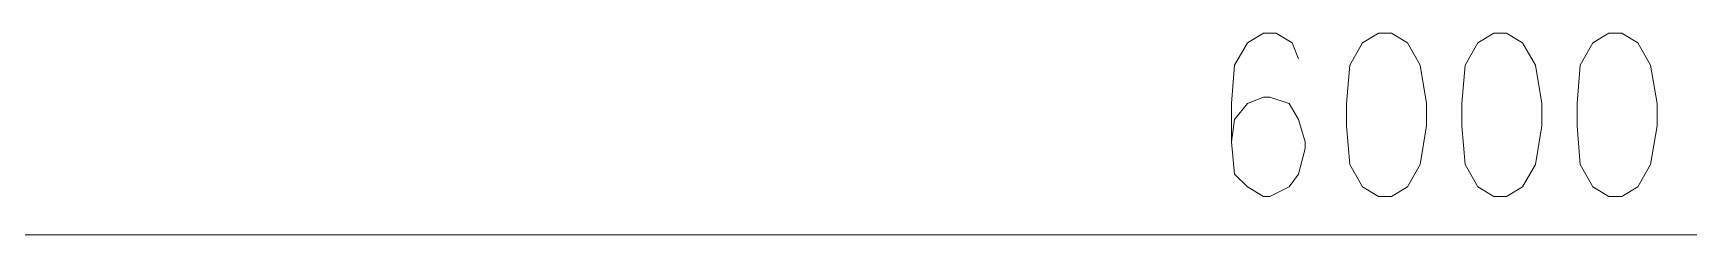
# Model space of a CAD drawing. Header units: millimetres. Extents: x 29 to 95071, y 20 to 67221.
# Drawn here: x 16666 to 19231, y 23712 to 24024 of the extents above; entities that cross this region are included whole.
import ezdxf

# ---------------------------------------------------------------- set-up
doc = ezdxf.new("R2010")
doc.units = ezdxf.units.MM

msp = doc.modelspace()

# ---------------------------------------------------------------- linework, layer by layer
at = {"color": 7, "lineweight": 0}
for points in [[(18626, 23984.6), (18616.1, 24009.4), (18591.3, 24024.3), (18571.5, 24024.3), (18546.7, 24009.4), (18526.9, 23974.7), (18522, 23915.2), (18522, 23855.8), (18526.9, 23806.2), (18546.7, 23786.4), (18571.5, 23771.5), (18581.4, 23771.5), (18611.2, 23786.4), (18626, 23806.2), (18636, 23845.9), (18636, 23855.8), (18626, 23890.5), (18611.2, 23915.2), (18581.4, 23925.2), (18571.5, 23925.2), (18546.7, 23915.2), (18526.9, 23890.5), (18522, 23855.8)], [(16653.3, 23712), (22155.1, 23712)]]:
    msp.add_lwpolyline(points, dxfattribs=at)
for points in [[(18750, 24024.3), (18725.2, 24009.4), (18705.4, 23974.7), (18700.4, 23915.2), (18700.4, 23880.6), (18705.4, 23821.1), (18725.2, 23786.4), (18750, 23771.5), (18769.8, 23771.5), (18794.6, 23786.4), (18814.4, 23821.1), (18824.3, 23880.6), (18824.3, 23915.2), (18814.4, 23974.7), (18794.6, 24009.4), (18769.8, 24024.3)], [(18928.4, 24024.3), (18903.6, 24009.4), (18883.8, 23974.7), (18878.8, 23915.2), (18878.8, 23880.6), (18883.8, 23821.1), (18903.6, 23786.4), (18928.4, 23771.5), (18948.2, 23771.5), (18973, 23786.4), (18992.8, 23821.1), (19002.7, 23880.6), (19002.7, 23915.2), (18992.8, 23974.7), (18973, 24009.4), (18948.2, 24024.3)], [(19106.8, 24024.3), (19082, 24009.4), (19062.2, 23974.7), (19057.3, 23915.2), (19057.3, 23880.6), (19062.2, 23821.1), (19082, 23786.4), (19106.8, 23771.5), (19126.7, 23771.5), (19151.4, 23786.4), (19171.3, 23821.1), (19181.2, 23880.6), (19181.2, 23915.2), (19171.3, 23974.7), (19151.4, 24009.4), (19126.7, 24024.3)]]:
    msp.add_lwpolyline(points, close=True, dxfattribs=at)

doc.saveas('drawing.dxf')
